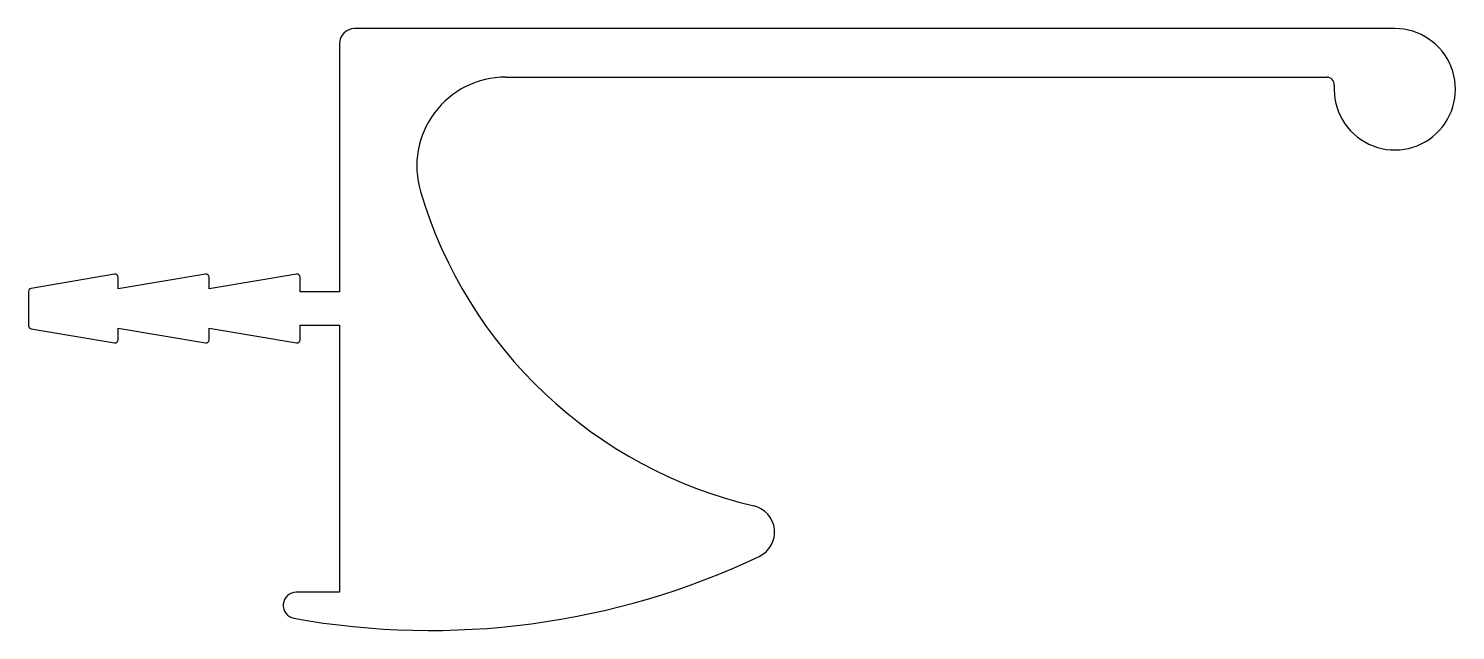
# Model space of a CAD drawing. Extents: x 3500 to 3547, y 1614.7 to 1634.5.
import ezdxf

# ---------------------------------------------------------------- set-up
doc = ezdxf.new("R2010")
doc.units = 0
doc.layers.get('0').update_dxf_attribs({"linetype": 'CONTINUOUS'})

msp = doc.modelspace()

# ---------------------------------------------------------------- linework, layer by layer
for p, q in [((3545.014, 1634.531), (3510.714, 1634.531)), ((3510.214, 1634.031), (3510.214, 1625.855)), ((3515.695, 1632.931), (3542.769, 1632.931)), ((3502.797, 1626.435), (3500.046, 1625.969)), ((3505.797, 1626.436), (3502.914, 1625.955)), ((3502.914, 1625.955), (3502.914, 1626.337)), ((3508.797, 1626.436), (3505.914, 1625.955)), ((3505.914, 1625.955), (3505.914, 1626.337)), ((3508.914, 1625.855), (3508.914, 1626.337)), ((3499.962, 1625.871), (3499.962, 1624.74)), ((3510.214, 1625.855), (3508.914, 1625.855)), ((3508.914, 1624.273), (3508.914, 1624.755)), ((3508.914, 1624.755), (3510.214, 1624.755)), ((3510.214, 1624.755), (3510.214, 1615.958)), ((3500.046, 1624.641), (3502.797, 1624.175)), ((3502.914, 1624.273), (3502.914, 1624.655)), ((3502.914, 1624.655), (3505.797, 1624.175)), ((3505.914, 1624.273), (3505.914, 1624.655)), ((3505.914, 1624.655), (3508.797, 1624.175)), ((3510.214, 1615.958), (3508.792, 1615.958))]:
    msp.add_line(p, q)
for centre, radius, start, end in [((3510.714, 1634.031), 0.5, 90, 180), ((3545.014, 1632.531), 2, 176.1774, 90), ((3515.695, 1630), 2.931, 90, 196.5508), ((3542.769, 1632.681), 0.25, 356.1774, 90), ((3527.304, 1633.45), 15.042, 196.5508, 256.8374), ((3502.814, 1626.337), 0.1, 0, 99.6144), ((3505.814, 1626.337), 0.1, 0, 99.4623), ((3508.814, 1626.337), 0.1, 0, 99.4623), ((3500.062, 1625.871), 0.1, 99.6144, 180), ((3500.062, 1624.74), 0.1, 180, 260.3856), ((3502.814, 1624.273), 0.1, 260.3856, 0), ((3505.814, 1624.273), 0.1, 260.5377, 0), ((3508.814, 1624.273), 0.1, 260.5377, 0), ((3523.676, 1617.939), 0.887, 295.3516, 76.8374), ((3513.207, 1640.035), 25.338, 259.7881, 295.3516), ((3508.792, 1615.525), 0.433, 90, 259.7881)]:
    msp.add_arc(centre, radius, start, end)

doc.saveas('drawing.dxf')
